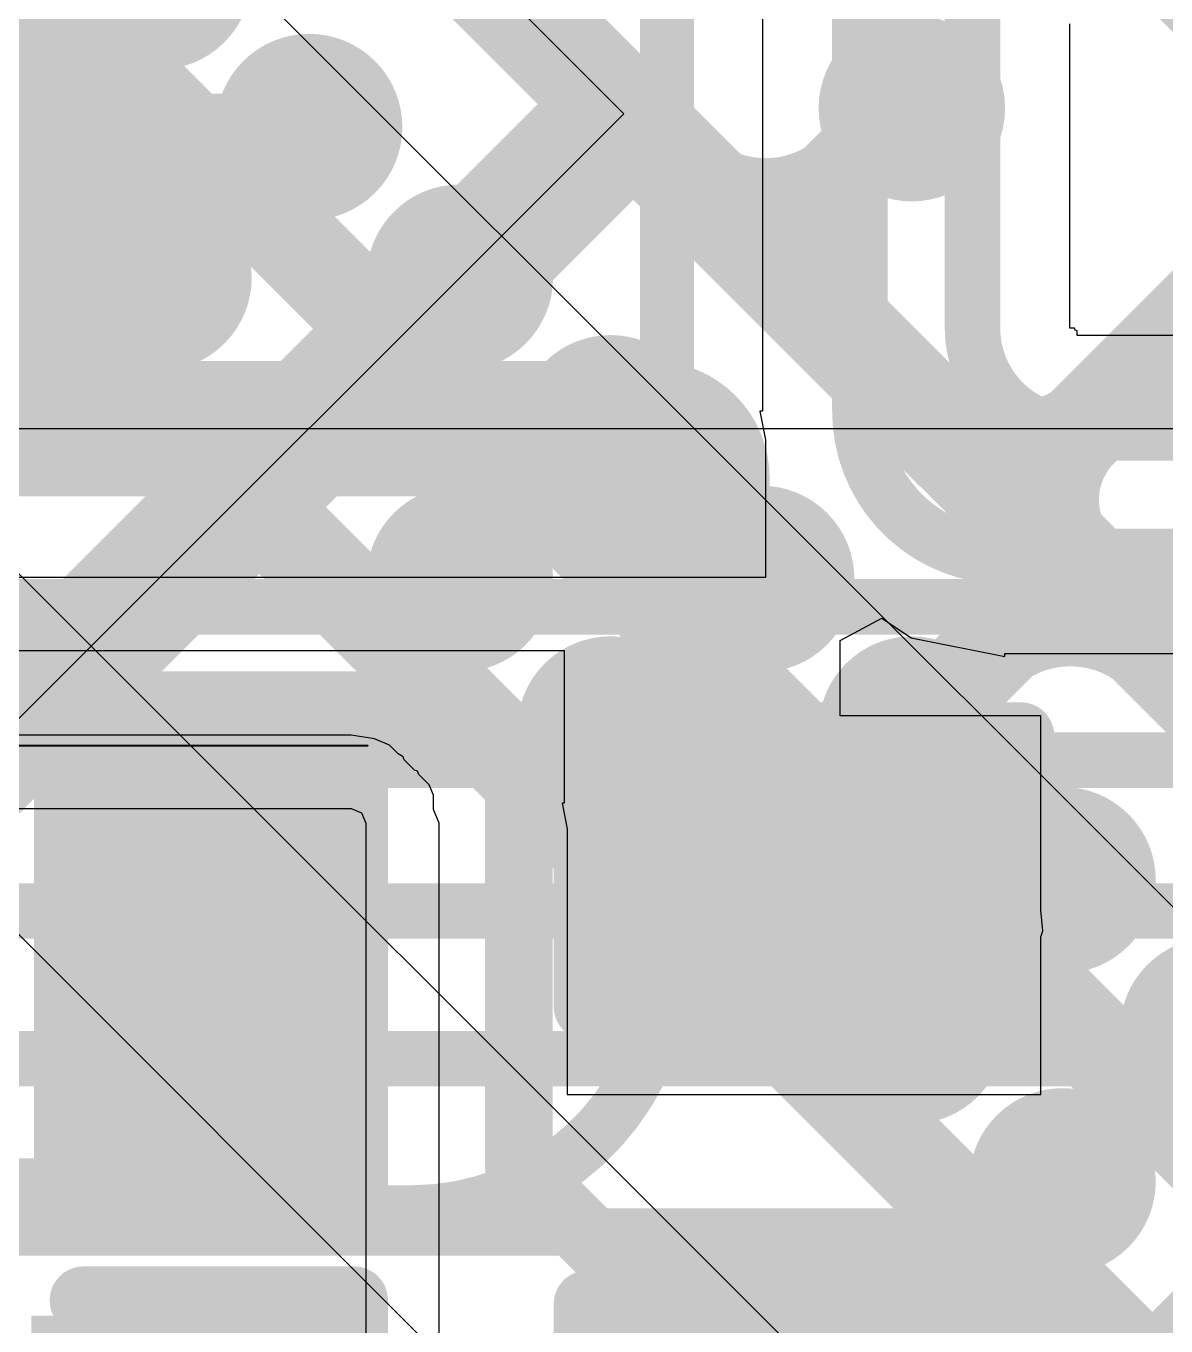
# Model space of a CAD drawing. Header units: inches. Extents: x -6 to 283, y -12 to 154.
# Drawn here: x 47.23 to 49.37, y 2.772 to 5.213 of the extents above; entities that cross this region are included whole.
import ezdxf

# ---------------------------------------------------------------- set-up
doc = ezdxf.new("R2010")
doc.units = ezdxf.units.IN
for name, color, linetype in [('Bottom Layer', 5, 'Continuous'), ('Bottom Overlay', 54, 'Continuous'), ('Bottom Paste', 16, 'Continuous'), ('Bottom Solder', 6, 'Continuous'), ('PWR-2', 130, 'Continuous'), ('Signal L1', 76, 'Continuous'), ('Signal L2', 6, 'Continuous'), ('Top Layer', 1, 'Continuous'), ('Top Paste', 8, 'Continuous'), ('Top Solder', 216, 'Continuous')]:
    doc.layers.add(name, color=color, linetype=linetype)

# ---------------------------------------------------------------- blocks, each defined once
blk = doc.blocks.new('R___0201_B_37')
at = {"layer": 'Bottom Layer'}
for points in [[(-0.40999791, 0.18499963), (-0.13999845, 0.18499963), (-0.13999845, -0.18499963), (-0.40999791, -0.18499963)], [(0.14000099, 0.18499963), (0.41000045, 0.18499963), (0.41000045, -0.18499963), (0.14000099, -0.18499963)]]:
    blk.add_hatch(color=5, dxfattribs=at).paths.add_polyline_path(points)
at = {"layer": 'Bottom Paste'}
for points in [[(-0.40999791, 0.18499963), (-0.13999845, 0.18499963), (-0.13999845, -0.18499963), (-0.40999791, -0.18499963)], [(0.14000099, 0.18499963), (0.41000045, 0.18499963), (0.41000045, -0.18499963), (0.14000099, -0.18499963)]]:
    blk.add_hatch(color=16, dxfattribs=at).paths.add_polyline_path(points)
at = {"layer": 'Bottom Solder'}
for points in [[(-0.46499907, 0.24000079), (-0.08499729, 0.24000079), (-0.08499729, -0.24000079), (-0.46499907, -0.24000079)], [(0.08499983, 0.24000079), (0.46500161, 0.24000079), (0.46500161, -0.24000079), (0.08499983, -0.24000079)]]:
    blk.add_hatch(color=6, dxfattribs=at).paths.add_polyline_path(points)
at = {"layer": 'Bottom Overlay'}
for points in [[(-0.4826, 0.254, 0.127, 0.127, 0), (-0.4826, -0.254, 0.127, 0.127, 0)], [(-0.4826, 0.254, 0.127, 0.127, 0), (0.4826, 0.254, 0.127, 0.127, 0)], [(0.4826, 0.254, 0.127, 0.127, 0), (0.4826, -0.254, 0.127, 0.127, 0)], [(-0.4826, -0.254, 0.127, 0.127, 0), (0.4826, -0.254, 0.127, 0.127, 0)]]:
    blk.add_lwpolyline(points, format="xyseb", dxfattribs=at)
for points in [[(-0.51435, 0.254, 0.0635, 0.0635, 1), (-0.4508499999999999, 0.254, 0.0635, 0.0635, 1)], [(-0.51435, 0.254, 0.0635, 0.0635, 1), (-0.4508499999999999, 0.254, 0.0635, 0.0635, 1)], [(0.4508499999999999, 0.254, 0.0635, 0.0635, 1), (0.51435, 0.254, 0.0635, 0.0635, 1)], [(0.4508499999999999, 0.254, 0.0635, 0.0635, 1), (0.51435, 0.254, 0.0635, 0.0635, 1)], [(-0.51435, -0.254, 0.0635, 0.0635, 1), (-0.4508499999999999, -0.254, 0.0635, 0.0635, 1)], [(-0.51435, -0.254, 0.0635, 0.0635, 1), (-0.4508499999999999, -0.254, 0.0635, 0.0635, 1)], [(0.4508499999999999, -0.254, 0.0635, 0.0635, 1), (0.51435, -0.254, 0.0635, 0.0635, 1)], [(0.4508499999999999, -0.254, 0.0635, 0.0635, 1), (0.51435, -0.254, 0.0635, 0.0635, 1)]]:
    blk.add_lwpolyline(points, format="xyseb", close=True, dxfattribs=at)
blk = doc.blocks.new('BGA_565_15_5_14_4__57')
at = {"layer": 'Top Layer'}
h = blk.add_hatch(color=1, dxfattribs=at)
edge = h.paths.add_edge_path()
edge.add_arc((7.00000124, 0), 0.12499848, 0, 360)
h = blk.add_hatch(color=1, dxfattribs=at)
edge = h.paths.add_edge_path()
edge.add_arc((7.400000439999999, 0), 0.12499848, 0, 360)
h = blk.add_hatch(color=1, dxfattribs=at)
edge = h.paths.add_edge_path()
edge.add_arc((7.00000124, -0.3999992), 0.12499848, 0, 360)
h = blk.add_hatch(color=1, dxfattribs=at)
edge = h.paths.add_edge_path()
edge.add_arc((7.400000439999999, -0.3999992), 0.12499848, 0, 360)
h = blk.add_hatch(color=1, dxfattribs=at)
edge = h.paths.add_edge_path()
edge.add_arc((7.00000124, -0.8000009399999999), 0.12499848, 0, 360)
h = blk.add_hatch(color=1, dxfattribs=at)
edge = h.paths.add_edge_path()
edge.add_arc((7.00000124, -1.20000014), 0.12499848, 0, 360)
h = blk.add_hatch(color=1, dxfattribs=at)
edge = h.paths.add_edge_path()
edge.add_arc((7.400000439999999, -1.20000014), 0.12499848, 0, 360)
h = blk.add_hatch(color=1, dxfattribs=at)
edge = h.paths.add_edge_path()
edge.add_arc((7.00000124, -1.59999934), 0.12499848, 0, 360)
h = blk.add_hatch(color=1, dxfattribs=at)
edge = h.paths.add_edge_path()
edge.add_arc((7.400000439999999, -1.5999968), 0.12499848, 0, 360)
h = blk.add_hatch(color=1, dxfattribs=at)
edge = h.paths.add_edge_path()
edge.add_arc((6.174999079999999, -1.62500056), 0.12499848, 0, 360)
h = blk.add_hatch(color=1, dxfattribs=at)
edge = h.paths.add_edge_path()
edge.add_arc((7.00000124, -2.00000108), 0.12499848, 0, 360)
h = blk.add_hatch(color=1, dxfattribs=at)
edge = h.paths.add_edge_path()
edge.add_arc((7.00000124, -2.40000028), 0.12499848, 0, 360)
h = blk.add_hatch(color=1, dxfattribs=at)
edge = h.paths.add_edge_path()
edge.add_arc((7.400000439999999, -2.39999774), 0.12499848, 0, 360)
h = blk.add_hatch(color=1, dxfattribs=at)
edge = h.paths.add_edge_path()
edge.add_arc((7.00000124, -2.79999948), 0.12499848, 0, 360)
at = {"layer": 'Top Paste'}
h = blk.add_hatch(color=8, dxfattribs=at)
edge = h.paths.add_edge_path()
edge.add_arc((7.00000124, 0), 0.12499848, 0, 360)
h = blk.add_hatch(color=8, dxfattribs=at)
edge = h.paths.add_edge_path()
edge.add_arc((7.400000439999999, 0), 0.12499848, 0, 360)
h = blk.add_hatch(color=8, dxfattribs=at)
edge = h.paths.add_edge_path()
edge.add_arc((7.00000124, -0.3999992), 0.12499848, 0, 360)
h = blk.add_hatch(color=8, dxfattribs=at)
edge = h.paths.add_edge_path()
edge.add_arc((7.400000439999999, -0.3999992), 0.12499848, 0, 360)
h = blk.add_hatch(color=8, dxfattribs=at)
edge = h.paths.add_edge_path()
edge.add_arc((7.00000124, -0.8000009399999999), 0.12499848, 0, 360)
h = blk.add_hatch(color=8, dxfattribs=at)
edge = h.paths.add_edge_path()
edge.add_arc((7.00000124, -1.20000014), 0.12499848, 0, 360)
h = blk.add_hatch(color=8, dxfattribs=at)
edge = h.paths.add_edge_path()
edge.add_arc((7.400000439999999, -1.20000014), 0.12499848, 0, 360)
h = blk.add_hatch(color=8, dxfattribs=at)
edge = h.paths.add_edge_path()
edge.add_arc((7.00000124, -1.59999934), 0.12499848, 0, 360)
h = blk.add_hatch(color=8, dxfattribs=at)
edge = h.paths.add_edge_path()
edge.add_arc((7.400000439999999, -1.5999968), 0.12499848, 0, 360)
h = blk.add_hatch(color=8, dxfattribs=at)
edge = h.paths.add_edge_path()
edge.add_arc((6.174999079999999, -1.62500056), 0.12499848, 0, 360)
h = blk.add_hatch(color=8, dxfattribs=at)
edge = h.paths.add_edge_path()
edge.add_arc((7.00000124, -2.00000108), 0.12499848, 0, 360)
h = blk.add_hatch(color=8, dxfattribs=at)
edge = h.paths.add_edge_path()
edge.add_arc((7.00000124, -2.40000028), 0.12499848, 0, 360)
h = blk.add_hatch(color=8, dxfattribs=at)
edge = h.paths.add_edge_path()
edge.add_arc((7.400000439999999, -2.39999774), 0.12499848, 0, 360)
h = blk.add_hatch(color=8, dxfattribs=at)
edge = h.paths.add_edge_path()
edge.add_arc((7.00000124, -2.79999948), 0.12499848, 0, 360)
at = {"layer": 'Top Solder'}
h = blk.add_hatch(color=216, dxfattribs=at)
edge = h.paths.add_edge_path()
edge.add_arc((7.00000124, 0), 0.17499838, 0, 360)
h = blk.add_hatch(color=216, dxfattribs=at)
edge = h.paths.add_edge_path()
edge.add_arc((7.400000439999999, 0), 0.17499838, 0, 360)
h = blk.add_hatch(color=216, dxfattribs=at)
edge = h.paths.add_edge_path()
edge.add_arc((7.00000124, -0.3999992), 0.17499838, 0, 360)
h = blk.add_hatch(color=216, dxfattribs=at)
edge = h.paths.add_edge_path()
edge.add_arc((7.400000439999999, -0.3999992), 0.17499838, 0, 360)
h = blk.add_hatch(color=216, dxfattribs=at)
edge = h.paths.add_edge_path()
edge.add_arc((7.00000124, -0.8000009399999999), 0.17499838, 0, 360)
h = blk.add_hatch(color=216, dxfattribs=at)
edge = h.paths.add_edge_path()
edge.add_arc((7.00000124, -1.20000014), 0.17499838, 0, 360)
h = blk.add_hatch(color=216, dxfattribs=at)
edge = h.paths.add_edge_path()
edge.add_arc((7.400000439999999, -1.20000014), 0.17499838, 0, 360)
h = blk.add_hatch(color=216, dxfattribs=at)
edge = h.paths.add_edge_path()
edge.add_arc((7.00000124, -1.59999934), 0.17499838, 0, 360)
h = blk.add_hatch(color=216, dxfattribs=at)
edge = h.paths.add_edge_path()
edge.add_arc((7.400000439999999, -1.5999968), 0.17499838, 0, 360)
h = blk.add_hatch(color=216, dxfattribs=at)
edge = h.paths.add_edge_path()
edge.add_arc((6.174999079999999, -1.62500056), 0.17499838, 0, 360)
h = blk.add_hatch(color=216, dxfattribs=at)
edge = h.paths.add_edge_path()
edge.add_arc((7.00000124, -2.00000108), 0.17499838, 0, 360)
h = blk.add_hatch(color=216, dxfattribs=at)
edge = h.paths.add_edge_path()
edge.add_arc((7.00000124, -2.40000028), 0.17499838, 0, 360)
h = blk.add_hatch(color=216, dxfattribs=at)
edge = h.paths.add_edge_path()
edge.add_arc((7.400000439999999, -2.39999774), 0.17499838, 0, 360)
h = blk.add_hatch(color=216, dxfattribs=at)
edge = h.paths.add_edge_path()
edge.add_arc((7.00000124, -2.79999948), 0.17499838, 0, 360)
blk = doc.blocks.new('R___0402_B_160')
at = {"layer": 'Bottom Layer'}
for points in [[(-0.2412999999999999, 0.3174999999999999), (-0.2413000000000001, -0.3175), (-0.6985, -0.3174999999999999), (-0.6985, 0.3175)], [(0.6985, 0.3174999999999999), (0.6985, -0.3175), (0.2412999999999999, -0.3174999999999999), (0.2413000000000001, 0.3175)]]:
    blk.add_hatch(color=5, dxfattribs=at).paths.add_polyline_path(points)
at = {"layer": 'Bottom Paste'}
for points in [[(-0.2412999999999999, 0.3174999999999999), (-0.2413000000000001, -0.3175), (-0.6985, -0.3174999999999999), (-0.6985, 0.3175)], [(0.6985, 0.3174999999999999), (0.6985, -0.3175), (0.2412999999999999, -0.3174999999999999), (0.2413000000000001, 0.3175)]]:
    blk.add_hatch(color=16, dxfattribs=at).paths.add_polyline_path(points)
at = {"layer": 'Bottom Solder'}
for points in [[(-0.1862988399999999, 0.3725011599999999), (-0.18629884, -0.3725011600000001), (-0.75350116, -0.3725011599999999), (-0.75350116, 0.3725011600000001)], [(0.75350116, 0.3725011599999999), (0.75350116, -0.3725011600000001), (0.1862988399999999, -0.3725011599999999), (0.18629884, 0.3725011600000001)]]:
    blk.add_hatch(color=6, dxfattribs=at).paths.add_polyline_path(points)
at = {"layer": 'Bottom Overlay'}
for points in [[(-0.7874, -0.4064, 0.127, 0.127, 0), (-0.7874, 0.4064, 0.127, 0.127, 0)], [(-0.7874, 0.4064, 0.127, 0.127, 0), (0.7874, 0.4064, 0.127, 0.127, 0)], [(0.7874, -0.4064, 0.127, 0.127, 0), (0.7874, 0.4064, 0.127, 0.127, 0)], [(-0.8128, 0.4318, 0.0032258, 0.0032258, 0), (0.8128, 0.4318, 0.0032258, 0.0032258, 0)], [(-0.7874, -0.4064, 0.127, 0.127, 0), (0.7874, -0.4064, 0.127, 0.127, 0)]]:
    blk.add_lwpolyline(points, format="xyseb", dxfattribs=at)
for points in [[(-0.8191499999999999, 0.4064, 0.0635, 0.0635, 1), (-0.7556499999999999, 0.4064, 0.0635, 0.0635, 1)], [(-0.8191499999999999, 0.4064, 0.0635, 0.0635, 1), (-0.7556499999999999, 0.4064, 0.0635, 0.0635, 1)], [(0.7556499999999999, 0.4064, 0.0635, 0.0635, 1), (0.8191499999999999, 0.4064, 0.0635, 0.0635, 1)], [(0.7556499999999999, 0.4064, 0.0635, 0.0635, 1), (0.8191499999999999, 0.4064, 0.0635, 0.0635, 1)], [(-0.81360518, 0.4318, 0.0016129, 0.0016129, 1), (-0.8119948199999999, 0.4318, 0.0016129, 0.0016129, 1)], [(0.8119948199999999, 0.4318, 0.0016129, 0.0016129, 1), (0.81360518, 0.4318, 0.0016129, 0.0016129, 1)], [(-0.8191499999999999, -0.4064, 0.0635, 0.0635, 1), (-0.7556499999999999, -0.4064, 0.0635, 0.0635, 1)], [(-0.8191499999999999, -0.4064, 0.0635, 0.0635, 1), (-0.7556499999999999, -0.4064, 0.0635, 0.0635, 1)], [(0.7556499999999999, -0.4064, 0.0635, 0.0635, 1), (0.8191499999999999, -0.4064, 0.0635, 0.0635, 1)], [(0.7556499999999999, -0.4064, 0.0635, 0.0635, 1), (0.8191499999999999, -0.4064, 0.0635, 0.0635, 1)]]:
    blk.add_lwpolyline(points, format="xyseb", close=True, dxfattribs=at)
blk = doc.blocks.new('C___0402_B_346')
at = {"layer": 'Bottom Layer'}
for points in [[(-0.2413, 0.3175), (-0.2412999999999999, -0.3175), (-0.6985, -0.3175), (-0.6985, 0.3175)], [(0.6985, 0.3175), (0.6985, -0.3175), (0.2413, -0.3175), (0.2412999999999999, 0.3175)]]:
    blk.add_hatch(color=5, dxfattribs=at).paths.add_polyline_path(points)
at = {"layer": 'Bottom Paste'}
for points in [[(-0.2413, 0.3175), (-0.2412999999999999, -0.3175), (-0.6985, -0.3175), (-0.6985, 0.3175)], [(0.6985, 0.3175), (0.6985, -0.3175), (0.2413, -0.3175), (0.2412999999999999, 0.3175)]]:
    blk.add_hatch(color=16, dxfattribs=at).paths.add_polyline_path(points)
at = {"layer": 'Bottom Solder'}
for points in [[(-0.18130012, 0.37749988), (-0.18130012, -0.37749988), (-0.7584998799999999, -0.37749988), (-0.7584998799999999, 0.37749988)], [(0.7584998799999999, 0.37749988), (0.7584998799999999, -0.37749988), (0.18130012, -0.37749988), (0.18130012, 0.37749988)]]:
    blk.add_hatch(color=6, dxfattribs=at).paths.add_polyline_path(points)
at = {"layer": 'Bottom Overlay'}
for points in [[(-0.7874, -0.4064, 0.127, 0.127, 0), (-0.7874, 0.4064, 0.127, 0.127, 0)], [(-0.2794, 0.4064, 0.127, 0.127, 0), (-0.7874, 0.4064, 0.127, 0.127, 0)], [(0.7874, 0.4064, 0.127, 0.127, 0), (0.2794, 0.4064, 0.127, 0.127, 0)], [(0.7874, -0.4064, 0.127, 0.127, 0), (0.7874, 0.4064, 0.127, 0.127, 0)], [(-0.2794, -0.4064, 0.127, 0.127, 0), (-0.7874, -0.4064, 0.127, 0.127, 0)], [(0.7874, -0.4064, 0.127, 0.127, 0), (0.2794, -0.4064, 0.127, 0.127, 0)]]:
    blk.add_lwpolyline(points, format="xyseb", dxfattribs=at)
for points in [[(-0.8191499999999999, 0.4064, 0.0635, 0.0635, 1), (-0.7556499999999999, 0.4064, 0.0635, 0.0635, 1)], [(-0.8191499999999999, 0.4064, 0.0635, 0.0635, 1), (-0.7556499999999999, 0.4064, 0.0635, 0.0635, 1)], [(-0.31115, 0.4064, 0.0635, 0.0635, 1), (-0.24765, 0.4064, 0.0635, 0.0635, 1)], [(0.24765, 0.4064, 0.0635, 0.0635, 1), (0.31115, 0.4064, 0.0635, 0.0635, 1)], [(0.7556499999999999, 0.4064, 0.0635, 0.0635, 1), (0.8191499999999999, 0.4064, 0.0635, 0.0635, 1)], [(0.7556499999999999, 0.4064, 0.0635, 0.0635, 1), (0.8191499999999999, 0.4064, 0.0635, 0.0635, 1)], [(-0.8191499999999999, -0.4064, 0.0635, 0.0635, 1), (-0.7556499999999999, -0.4064, 0.0635, 0.0635, 1)], [(-0.8191499999999999, -0.4064, 0.0635, 0.0635, 1), (-0.7556499999999999, -0.4064, 0.0635, 0.0635, 1)], [(-0.31115, -0.4064, 0.0635, 0.0635, 1), (-0.24765, -0.4064, 0.0635, 0.0635, 1)], [(0.24765, -0.4064, 0.0635, 0.0635, 1), (0.31115, -0.4064, 0.0635, 0.0635, 1)], [(0.7556499999999999, -0.4064, 0.0635, 0.0635, 1), (0.8191499999999999, -0.4064, 0.0635, 0.0635, 1)], [(0.7556499999999999, -0.4064, 0.0635, 0.0635, 1), (0.8191499999999999, -0.4064, 0.0635, 0.0635, 1)]]:
    blk.add_lwpolyline(points, format="xyseb", close=True, dxfattribs=at)
blk = doc.blocks.new('C___0402_B_364')
at = {"layer": 'Bottom Layer'}
for points in [[(-0.2413, 0.3175), (-0.2412999999999999, -0.3175), (-0.6985, -0.3175), (-0.6985, 0.3175)], [(0.6985, 0.3175), (0.6985, -0.3175), (0.2413, -0.3175), (0.2412999999999999, 0.3175)]]:
    blk.add_hatch(color=5, dxfattribs=at).paths.add_polyline_path(points)
at = {"layer": 'Bottom Paste'}
for points in [[(-0.2413, 0.3175), (-0.2412999999999999, -0.3175), (-0.6985, -0.3175), (-0.6985, 0.3175)], [(0.6985, 0.3175), (0.6985, -0.3175), (0.2413, -0.3175), (0.2412999999999999, 0.3175)]]:
    blk.add_hatch(color=16, dxfattribs=at).paths.add_polyline_path(points)
at = {"layer": 'Bottom Solder'}
for points in [[(-0.18130012, 0.37749988), (-0.18130012, -0.37749988), (-0.7584998799999999, -0.37749988), (-0.7584998799999999, 0.37749988)], [(0.7584998799999999, 0.37749988), (0.7584998799999999, -0.37749988), (0.18130012, -0.37749988), (0.18130012, 0.37749988)]]:
    blk.add_hatch(color=6, dxfattribs=at).paths.add_polyline_path(points)
at = {"layer": 'Bottom Overlay'}
for points in [[(-0.7874, 0.4064, 0.127, 0.127, 0), (-0.27940254, 0.40640254, 0.127, 0.127, 0)], [(-0.7874, -0.4064, 0.127, 0.127, 0), (-0.7874, 0.4064, 0.127, 0.127, 0)], [(0.7874, 0.4064, 0.127, 0.127, 0), (0.2794, 0.4064, 0.127, 0.127, 0)], [(0.7874, -0.4064, 0.127, 0.127, 0), (0.7874, 0.4064, 0.127, 0.127, 0)], [(-0.27940254, -0.40640254, 0.127, 0.127, 0), (-0.7874, -0.4064, 0.127, 0.127, 0)], [(0.7874, -0.4064, 0.127, 0.127, 0), (0.2794, -0.4064, 0.127, 0.127, 0)]]:
    blk.add_lwpolyline(points, format="xyseb", dxfattribs=at)
for points in [[(-0.8191499999999999, 0.4064, 0.0635, 0.0635, 1), (-0.7556499999999999, 0.4064, 0.0635, 0.0635, 1)], [(-0.8191499999999999, 0.4064, 0.0635, 0.0635, 1), (-0.7556499999999999, 0.4064, 0.0635, 0.0635, 1)], [(-0.31115254, 0.40640254, 0.0635, 0.0635, 1), (-0.24765254, 0.40640254, 0.0635, 0.0635, 1)], [(0.24765, 0.4064, 0.0635, 0.0635, 1), (0.31115, 0.4064, 0.0635, 0.0635, 1)], [(0.7556499999999999, 0.4064, 0.0635, 0.0635, 1), (0.8191499999999999, 0.4064, 0.0635, 0.0635, 1)], [(0.7556499999999999, 0.4064, 0.0635, 0.0635, 1), (0.8191499999999999, 0.4064, 0.0635, 0.0635, 1)], [(-0.8191499999999999, -0.4064, 0.0635, 0.0635, 1), (-0.7556499999999999, -0.4064, 0.0635, 0.0635, 1)], [(-0.8191499999999999, -0.4064, 0.0635, 0.0635, 1), (-0.7556499999999999, -0.4064, 0.0635, 0.0635, 1)], [(-0.31115254, -0.40640254, 0.0635, 0.0635, 1), (-0.24765254, -0.40640254, 0.0635, 0.0635, 1)], [(0.24765, -0.4064, 0.0635, 0.0635, 1), (0.31115, -0.4064, 0.0635, 0.0635, 1)], [(0.7556499999999999, -0.4064, 0.0635, 0.0635, 1), (0.8191499999999999, -0.4064, 0.0635, 0.0635, 1)], [(0.7556499999999999, -0.4064, 0.0635, 0.0635, 1), (0.8191499999999999, -0.4064, 0.0635, 0.0635, 1)]]:
    blk.add_lwpolyline(points, format="xyseb", close=True, dxfattribs=at)
blk = doc.blocks.new('C___0402_B_421')
at = {"layer": 'Bottom Layer'}
for points in [[(-0.24130254, 0.3175), (-0.24130254, -0.3175), (-0.6985025399999999, -0.3175), (-0.6985025399999999, 0.3175)], [(0.6985, 0.3175), (0.6985, -0.3175), (0.2413, -0.3175), (0.2412999999999999, 0.3175)]]:
    blk.add_hatch(color=5, dxfattribs=at).paths.add_polyline_path(points)
at = {"layer": 'Bottom Paste'}
for points in [[(-0.24130254, 0.3175), (-0.24130254, -0.3175), (-0.6985025399999999, -0.3175), (-0.6985025399999999, 0.3175)], [(0.6985, 0.3175), (0.6985, -0.3175), (0.2413, -0.3175), (0.2412999999999999, 0.3175)]]:
    blk.add_hatch(color=16, dxfattribs=at).paths.add_polyline_path(points)
at = {"layer": 'Bottom Solder'}
for points in [[(-0.18130266, 0.37749988), (-0.1813026599999999, -0.37749988), (-0.75850242, -0.37749988), (-0.75850242, 0.37749988)], [(0.7584998799999999, 0.37749988), (0.7584998799999999, -0.37749988), (0.18130012, -0.37749988), (0.18130012, 0.37749988)]]:
    blk.add_hatch(color=6, dxfattribs=at).paths.add_polyline_path(points)
at = {"layer": 'Bottom Overlay'}
for points in [[(-0.27940254, 0.40640254, 0.127, 0.127, 0), (-0.7874, 0.4064, 0.127, 0.127, 0)], [(-0.7874, 0.4064, 0.127, 0.127, 0), (-0.7874, -0.4064, 0.127, 0.127, 0)], [(0.7874, 0.4064, 0.127, 0.127, 0), (0.2794, 0.4064, 0.127, 0.127, 0)], [(0.7874, 0.4064, 0.127, 0.127, 0), (0.7874, -0.4064, 0.127, 0.127, 0)], [(-0.27940254, -0.40640254, 0.127, 0.127, 0), (-0.7874, -0.4064, 0.127, 0.127, 0)], [(0.7874, -0.4064, 0.127, 0.127, 0), (0.2794, -0.4064, 0.127, 0.127, 0)]]:
    blk.add_lwpolyline(points, format="xyseb", dxfattribs=at)
for points in [[(-0.8191499999999999, 0.4064, 0.0635, 0.0635, 1), (-0.7556499999999999, 0.4064, 0.0635, 0.0635, 1)], [(-0.8191499999999999, 0.4064, 0.0635, 0.0635, 1), (-0.7556499999999999, 0.4064, 0.0635, 0.0635, 1)], [(-0.31115254, 0.40640254, 0.0635, 0.0635, 1), (-0.24765254, 0.40640254, 0.0635, 0.0635, 1)], [(0.24765, 0.4064, 0.0635, 0.0635, 1), (0.31115, 0.4064, 0.0635, 0.0635, 1)], [(0.7556499999999999, 0.4064, 0.0635, 0.0635, 1), (0.8191499999999999, 0.4064, 0.0635, 0.0635, 1)], [(0.7556499999999999, 0.4064, 0.0635, 0.0635, 1), (0.8191499999999999, 0.4064, 0.0635, 0.0635, 1)], [(-0.8191499999999999, -0.4064, 0.0635, 0.0635, 1), (-0.7556499999999999, -0.4064, 0.0635, 0.0635, 1)], [(-0.8191499999999999, -0.4064, 0.0635, 0.0635, 1), (-0.7556499999999999, -0.4064, 0.0635, 0.0635, 1)], [(-0.31115254, -0.40640254, 0.0635, 0.0635, 1), (-0.24765254, -0.40640254, 0.0635, 0.0635, 1)], [(0.24765, -0.4064, 0.0635, 0.0635, 1), (0.31115, -0.4064, 0.0635, 0.0635, 1)], [(0.7556499999999999, -0.4064, 0.0635, 0.0635, 1), (0.8191499999999999, -0.4064, 0.0635, 0.0635, 1)], [(0.7556499999999999, -0.4064, 0.0635, 0.0635, 1), (0.8191499999999999, -0.4064, 0.0635, 0.0635, 1)]]:
    blk.add_lwpolyline(points, format="xyseb", close=True, dxfattribs=at)

msp = doc.modelspace()

# ---------------------------------------------------------------- linework, layer by layer
at = {"layer": 'Bottom Layer'}
for p, q in [((48.61231832, 5.34444448), (48.61231832, 4.48938904)), ((49.18882465999999, 4.64554316), (49.18882465999999, 5.21728446)), ((49.19762067999999, 4.64554316), (49.18882465999999, 4.64554316)), ((49.19914468, 4.64186524), (49.19762067999999, 4.64554316)), ((49.2028226, 4.64034124), (49.19914468, 4.64186524)), ((49.2028226, 4.63154522), (49.2028226, 4.64034124)), ((50.48586296, 4.63154522), (49.2028226, 4.63154522)), ((48.61231832, 4.48938904), (48.60698178, 4.48938904)), ((48.60698178, 4.48938904), (48.61766502, 4.435683279999999)), ((48.61766502, 4.435683279999999), (48.61766502, 4.17746942)), ((48.61766502, 4.17746942), (45.91515835999999, 4.17746942)), ((48.75764696, 4.059008899999999), (48.83605168, 4.100916359999999)), ((48.83605168, 4.100916359999999), (48.8911519, 4.06409906)), ((48.75764696, 3.91767822), (48.75764696, 4.059008899999999)), ((48.8911519, 4.06409906), (49.0673136, 4.029057219999999)), ((45.91515835999999, 4.04000462), (48.23969524, 4.04000462)), ((48.23969524, 4.04000462), (48.23969524, 3.75349262)), ((49.0673136, 4.029057219999999), (49.0673136, 4.034393759999999)), ((49.0673136, 4.034393759999999), (50.41182449999999, 4.034393759999999)), ((49.1345855, 3.91767822), (48.75764696, 3.91767822)), ((49.1345855, 3.5527742), (49.1345855, 3.91767822)), ((47.84008719999999, 3.88092696), (47.12650468, 3.88092696)), ((47.88365836, 3.8741985), (47.84008719999999, 3.88092696)), ((47.8926906, 3.87046724), (47.88365836, 3.8741985)), ((47.90348305999999, 3.86599684), (47.8926906, 3.87046724)), ((47.91204032, 3.86245608), (47.90348305999999, 3.86599684)), ((47.9280347, 3.84645662), (47.91204032, 3.86245608)), ((47.93729554, 3.84066796), (47.9280347, 3.84645662)), ((47.93974664, 3.83474468), (47.93729554, 3.84066796)), ((47.95871282, 3.81577342), (47.93974664, 3.83474468)), ((47.96463864, 3.81331978), (47.95871282, 3.81577342)), ((47.96709228, 3.807396499999999), (47.96463864, 3.81331978)), ((47.98642676, 3.78806456), (47.96709228, 3.807396499999999)), ((47.98642676, 3.78805694), (47.98642676, 3.78806456)), ((47.9864293, 3.7880544), (47.98642676, 3.78805694)), ((47.99443792, 3.76871738), (47.9864293, 3.7880544)), ((47.99443792, 3.74137682), (47.99443792, 3.76871738)), ((47.12650468, 3.74346216), (47.84008974, 3.74346216)), ((47.84008974, 3.74346216), (47.85942676, 3.73545354)), ((47.85942676, 3.73545354), (47.86743538, 3.71611652)), ((48.00490017999999, 3.71611652), (47.99443792, 3.74137682)), ((48.23969524, 3.75349262), (48.23594366, 3.75349262)), ((48.23594366, 3.75349262), (48.2455855, 3.70501926)), ((47.86743538, 3.71611652), (47.86743538, 1.8166334)), ((48.00490017999999, 1.87357004), (48.00490017999999, 3.71611652)), ((48.2455855, 3.70501926), (48.2455855, 3.20647822)), ((49.13806276, 3.51367344), (49.1345855, 3.5527742)), ((49.1345855, 3.50258888), (49.13806276, 3.51367344)), ((49.1345855, 3.20647822), (49.1345855, 3.50258888)), ((48.2455855, 3.20647822), (49.1345855, 3.20647822))]:
    msp.add_line(p, q, dxfattribs=at)
for points in [[(49.00624692, 4.64554316, 0.10414, 0.10414, 0), (49.00624692, 5.45171884, 0.10414, 0.10414, 0)], [(48.79489606, 4.48938904, 0.10414, 0.10414, 0), (48.79489606, 5.438584499999999, 0.10414, 0.10414, 0)], [(49.2028226, 4.44896748, 0.10414, 0.10414, -0.4142135623730951), (49.00624692, 4.64554316, 0.10414, 0.10414, 0)], [(46.99934466, 4.4566205, 0.254, 0.254, 0), (48.40581378, 4.4566205, 0.254, 0.254, 0)], [(48.40581378, 4.4566205, 0.254, 0.254, -0.4142135623730951), (48.4986711, 4.363763179999999, 0.254, 0.254, 0)], [(49.0673136, 4.2169715, 0.10414, 0.10414, -0.4142135623730951), (48.79489606, 4.48938904, 0.10414, 0.10414, 0)], [(49.2028226, 4.44896748, 0.10414, 0.10414, 0), (50.48586296, 4.44896748, 0.10414, 0.10414, 0)], [(48.4986711, 3.75349262, 0.254, 0.254, 0), (48.4986711, 4.363763179999999, 0.254, 0.254, 0)], [(49.0673136, 4.2169715, 0.10414, 0.10414, 0), (50.41182449999999, 4.2169715, 0.10414, 0.10414, 0)], [(45.68655836, 3.93769342, 0.127, 0.127, 0), (48.01688643999999, 3.93769342, 0.127, 0.127, 0)], [(48.01688643999999, 3.93769342, 0.127, 0.127, 0), (48.15487448, 3.79970538, 0.127, 0.127, 0)], [(48.15487448, 3.06858924, 0.127, 0.127, 0), (48.15487448, 3.79970538, 0.127, 0.127, 0)], [(48.6900855, 3.56207822, 0.254, 0.254, -0.4142135623730951), (48.4986711, 3.75349262, 0.254, 0.254, 0)], [(48.6900855, 3.56207822, 0.254, 0.254, 0), (48.8805855, 3.54149406, 0.254, 0.254, 0)], [(48.15487448, 3.06858924, 0.127, 0.127, 0), (48.6011855, 2.62227822, 0.127, 0.127, 0)], [(48.6900855, 2.62227822, 0.3809999999999999, 0.3809999999999999, 0), (48.7122978, 2.60006592, 0.3809999999999999, 0.3809999999999999, 0)], [(48.7122978, 2.0418806, 0.3809999999999999, 0.3809999999999999, 0), (48.7122978, 2.60006592, 0.3809999999999999, 0.3809999999999999, 0)]]:
    msp.add_lwpolyline(points, format="xyseb", dxfattribs=at)
for points in [[(48.98021192, 4.64554316, 0.05207, 0.05207, 1), (49.03228192, 4.64554316, 0.05207, 0.05207, 1)], [(48.98021192, 4.64554316, 0.05207, 0.05207, 1), (49.03228192, 4.64554316, 0.05207, 0.05207, 1)], [(48.34231378, 4.4566205, 0.127, 0.127, 1), (48.46931377999999, 4.4566205, 0.127, 0.127, 1)], [(48.34231378, 4.4566205, 0.127, 0.127, 1), (48.46931377999999, 4.4566205, 0.127, 0.127, 1)], [(48.76886106, 4.48938904, 0.05207, 0.05207, 1), (48.82093106, 4.48938904, 0.05207, 0.05207, 1)], [(48.76886106, 4.48938904, 0.05207, 0.05207, 1), (48.82093106, 4.48938904, 0.05207, 0.05207, 1)], [(49.1767876, 4.44896748, 0.05207, 0.05207, 1), (49.2288576, 4.44896748, 0.05207, 0.05207, 1)], [(49.1767876, 4.44896748, 0.05207, 0.05207, 1), (49.2288576, 4.44896748, 0.05207, 0.05207, 1)], [(48.4351711, 4.363763179999999, 0.127, 0.127, 1), (48.5621711, 4.363763179999999, 0.127, 0.127, 1)], [(48.4351711, 4.363763179999999, 0.127, 0.127, 1), (48.5621711, 4.363763179999999, 0.127, 0.127, 1)], [(49.04127859999999, 4.2169715, 0.05207, 0.05207, 1), (49.0933486, 4.2169715, 0.05207, 0.05207, 1)], [(49.04127859999999, 4.2169715, 0.05207, 0.05207, 1), (49.0933486, 4.2169715, 0.05207, 0.05207, 1)], [(47.98513644, 3.93769342, 0.0635, 0.0635, 1), (48.04863644, 3.93769342, 0.0635, 0.0635, 1)], [(47.98513644, 3.93769342, 0.0635, 0.0635, 1), (48.04863644, 3.93769342, 0.0635, 0.0635, 1)], [(48.12312447999999, 3.79970538, 0.0635, 0.0635, 1), (48.18662448, 3.79970538, 0.0635, 0.0635, 1)], [(48.12312447999999, 3.79970538, 0.0635, 0.0635, 1), (48.18662448, 3.79970538, 0.0635, 0.0635, 1)], [(48.4351711, 3.75349262, 0.127, 0.127, 1), (48.5621711, 3.75349262, 0.127, 0.127, 1)], [(48.4351711, 3.75349262, 0.127, 0.127, 1), (48.5621711, 3.75349262, 0.127, 0.127, 1)], [(48.6265855, 3.56207822, 0.127, 0.127, 1), (48.7535855, 3.56207822, 0.127, 0.127, 1)], [(48.6265855, 3.56207822, 0.127, 0.127, 1), (48.7535855, 3.56207822, 0.127, 0.127, 1)], [(48.8170855, 3.54149406, 0.127, 0.127, 1), (48.94408549999999, 3.54149406, 0.127, 0.127, 1)], [(48.12312447999999, 3.06858924, 0.0635, 0.0635, 1), (48.18662448, 3.06858924, 0.0635, 0.0635, 1)], [(48.12312447999999, 3.06858924, 0.0635, 0.0635, 1), (48.18662448, 3.06858924, 0.0635, 0.0635, 1)], [(48.59483549999999, 2.62227822, 0.1905, 0.1905, 1), (48.7853355, 2.62227822, 0.1905, 0.1905, 1)], [(48.61704779999999, 2.60006592, 0.1905, 0.1905, 1), (48.80754779999999, 2.60006592, 0.1905, 0.1905, 1)], [(48.61704779999999, 2.60006592, 0.1905, 0.1905, 1), (48.80754779999999, 2.60006592, 0.1905, 0.1905, 1)]]:
    msp.add_lwpolyline(points, format="xyseb", close=True, dxfattribs=at)
at = {"layer": 'PWR-2'}
for p, q in [((51.35599584, 1.58476696), (46.59205565999999, 6.348719839999999)), ((46.59961723999999, 4.8005619), (50.59211878, 0.80812386))]:
    msp.add_line(p, q, dxfattribs=at)
for points in [[(42.26224212, 10.27606276, 0.1778, 0.1778, 0), (50.73239281999999, 1.80591206, 0.1778, 0.1778, 0)], [(42.00645142, 9.97019342, 0.1778, 0.1778, 0), (50.79812293999999, 1.1785219, 0.1778, 0.1778, 0)]]:
    msp.add_lwpolyline(points, format="xyseb", dxfattribs=at)
at = {"layer": 'Signal L1'}
for points in [[(48.43274794, 3.46355416, 0.1016, 0.1016, 0), (48.43274794, 6.43749792, 0.1016, 0.1016, 0)], [(48.43274794, 3.46355416, 0.1016, 0.1016, -0.4142135623730951), (47.9544888, 2.98529502, 0.1016, 0.1016, 0)], [(35.78176486, 2.98529502, 0.1016, 0.1016, 0), (47.9544888, 2.98529502, 0.1016, 0.1016, 0)]]:
    msp.add_lwpolyline(points, format="xyseb", dxfattribs=at)
for points in [[(48.40734793999999, 3.46355416, 0.0508, 0.0508, 1), (48.45814794, 3.46355416, 0.0508, 0.0508, 1)], [(48.40734793999999, 3.46355416, 0.0508, 0.0508, 1), (48.45814794, 3.46355416, 0.0508, 0.0508, 1)], [(47.9290888, 2.98529502, 0.0508, 0.0508, 1), (47.9798888, 2.98529502, 0.0508, 0.0508, 1)], [(47.9290888, 2.98529502, 0.0508, 0.0508, 1), (47.9798888, 2.98529502, 0.0508, 0.0508, 1)]]:
    msp.add_lwpolyline(points, format="xyseb", close=True, dxfattribs=at)
at = {"layer": 'Signal L2'}
msp.add_line((49.77058372, 4.456623039999999), (45.89604486, 4.456623039999999), dxfattribs=at)
for points in [[(42.56819781999999, 4.1222803, 0.10414, 0.10414, 0), (49.67776196, 4.1222803, 0.10414, 0.10414, 0)], [(42.48872883999999, 3.83416302, 0.10414, 0.10414, 0), (49.55743962, 3.83416302, 0.10414, 0.10414, 0)], [(42.38568358, 3.55120702, 0.10414, 0.10414, 0), (49.45421656, 3.55120702, 0.10414, 0.10414, 0)], [(42.27112196, 3.27359518, 0.10414, 0.10414, 0), (49.31285286, 3.27359518, 0.10414, 0.10414, 0)], [(49.31285286, 3.27359518, 0.10414, 0.10414, 0), (50.26869042, 2.31775762, 0.10414, 0.10414, 0)], [(42.05053058, 2.94821102, 0.08889999999999999, 0.08889999999999999, 0), (49.13125302, 2.94821102, 0.08889999999999999, 0.08889999999999999, 0)], [(49.13125302, 2.94821102, 0.08889999999999999, 0.08889999999999999, 0), (49.68428213999999, 2.3951819, 0.08889999999999999, 0.08889999999999999, 0)]]:
    msp.add_lwpolyline(points, format="xyseb", dxfattribs=at)
for points in [[(49.28681785999999, 3.27359518, 0.05207, 0.05207, 1), (49.33888786, 3.27359518, 0.05207, 0.05207, 1)], [(49.28681785999999, 3.27359518, 0.05207, 0.05207, 1), (49.33888786, 3.27359518, 0.05207, 0.05207, 1)], [(49.10902802, 2.94821102, 0.04445, 0.04445, 1), (49.15347801999999, 2.94821102, 0.04445, 0.04445, 1)], [(49.10902802, 2.94821102, 0.04445, 0.04445, 1), (49.15347801999999, 2.94821102, 0.04445, 0.04445, 1)]]:
    msp.add_lwpolyline(points, format="xyseb", close=True, dxfattribs=at)
at = {"layer": 'Top Layer'}
for p, q in [((54.18816949999999, -3.46547186), (42.64072752, 8.08197012)), ((47.70600568, 5.69393832), (48.35175242, 5.04819158)), ((48.35175242, 5.04819158), (45.82738866, 2.52382782)), ((47.01312924, 3.7095684), (49.17482164, 1.547876))]:
    msp.add_line(p, q, dxfattribs=at)
for points in [[(46.20650652, 7.19344002, 0.2032, 0.2032, 0), (48.47841968, 4.92152686, 0.2032, 0.2032, 0)], [(46.08522914, 4.07316178, 0.10414, 0.10414, 0), (47.2902407, 5.278173339999999, 0.10414, 0.10414, 0)], [(48.04395776, 4.74039438, 0.254, 0.254, 0), (48.3284022, 5.02483882, 0.254, 0.254, 0)], [(48.891571, 5.059512359999999, 0.1778, 0.1778, 0), (48.91543429999999, 5.08337566, 0.1778, 0.1778, 0)], [(48.71952917999999, 4.88747816, 0.1778, 0.1778, 0), (48.891571, 5.059512359999999, 0.1778, 0.1778, 0)], [(49.20711266, 4.45325754, 0.1778, 0.1778, 0), (49.8116098, 5.05775468, 0.1778, 0.1778, 0)], [(45.73574038, 3.39159342, 0.11938, 0.11938, 0), (47.3705047, 5.02635774, 0.11938, 0.11938, 0)], [(47.3705047, 5.02635774, 0.11938, 0.11938, 0), (47.75799694, 5.02635774, 0.11938, 0.11938, 0)], [(47.74297284, 5.0050954, 0.1016, 0.1016, 0), (47.76111606, 5.02323862, 0.1016, 0.1016, 0)], [(48.47841968, 4.92152686, 0.1778, 0.1778, -0.03786389540609583), (48.45134328, 4.94474754, 0.1778, 0.1778, 0)], [(48.47841968, 4.92152686, 0.2032, 0.2032, 0), (48.7231944, 4.676752140000001, 0.2032, 0.2032, 0)], [(48.74451261999999, 4.91261146, 0.1778, 0.1778, -0.3091796269729098), (48.47841968, 4.92152686, 0.1778, 0.1778, 0)], [(48.7231944, 4.676752140000001, 0.1778, 0.1778, -0.3606307353439552), (48.74457358, 4.91252002, 0.1778, 0.1778, 0)], [(48.03031288, 4.73271342, 0.2032, 0.2032, 0), (48.14735354, 4.849754079999999, 0.2032, 0.2032, 0)], [(45.82739119999999, 2.52382782, 0.254, 0.254, 0), (48.04395776, 4.74039438, 0.254, 0.254, 0)], [(45.58615469999999, 2.86727646, 0.11938, 0.11938, 0), (47.49002694, 4.771148699999999, 0.11938, 0.11938, 0)], [(48.7231944, 4.676752140000001, 0.2032, 0.2032, 0), (50.7877064, 2.612240139999999, 0.2032, 0.2032, 0)], [(48.73667417999999, 4.65941918, 0.1778, 0.1778, -0.02962327773772144), (48.7231944, 4.676752140000001, 0.1778, 0.1778, 0)], [(49.18367862, 4.4290996, 0.1778, 0.1778, 0), (49.37958374, 4.6249971, 0.1778, 0.1778, 0)], [(49.20711266, 4.45325754, 0.1778, 0.1778, -0.3489748335199386), (48.91549272, 4.48636898, 0.1778, 0.1778, 0)], [(49.20082362, 4.20104062, 0.1778, 0.1778, -0.3944681416560908), (49.20872302, 4.45414146, 0.1778, 0.1778, 0)], [(49.19853254, 4.44467742, 0.1778, 0.1778, 0), (49.20711266, 4.45325754, 0.1778, 0.1778, 0)], [(49.20866205999999, 4.4542329, 0.1778, 0.1778, -0.001941628811937609), (49.20711266, 4.45325754, 0.1778, 0.1778, 0)], [(49.07124552, 4.31582322, 0.1778, 0.1778, -0.3944681416560908), (49.06334612, 4.062722379999999, 0.1778, 0.1778, 0)], [(48.8924854, 3.89186674, 0.1778, 0.1778, 0), (49.08839052, 4.08776424, 0.1778, 0.1778, 0)], [(49.06340708, 4.06263094, 0.1778, 0.1778, -0.3511543973849758), (49.35657642, 4.03049486, 0.1778, 0.1778, 0)], [(48.72185836, 2.03232004, 0.2032, 0.2032, 0), (49.93986456, 3.25032624, 0.2032, 0.2032, 0)]]:
    msp.add_lwpolyline(points, format="xyseb", dxfattribs=at)
for points in [[(48.26490219999999, 5.02483882, 0.127, 0.127, 1), (48.3919022, 5.02483882, 0.127, 0.127, 1)], [(48.8709843, 5.08337566, 0.08889999999999999, 0.08889999999999999, 1), (48.9598843, 5.08337566, 0.08889999999999999, 0.08889999999999999, 1)], [(48.84712099999999, 5.059512359999999, 0.08889999999999999, 0.08889999999999999, 1), (48.936021, 5.059512359999999, 0.08889999999999999, 0.08889999999999999, 1)], [(48.84712099999999, 5.059512359999999, 0.08889999999999999, 0.08889999999999999, 1), (48.936021, 5.059512359999999, 0.08889999999999999, 0.08889999999999999, 1)], [(47.3406597, 5.02635774, 0.05969, 0.05969, 1), (47.4003497, 5.02635774, 0.05969, 0.05969, 1)], [(47.3406597, 5.02635774, 0.05969, 0.05969, 1), (47.4003497, 5.02635774, 0.05969, 0.05969, 1)], [(47.72815194, 5.02635774, 0.05969, 0.05969, 1), (47.78784194, 5.02635774, 0.05969, 0.05969, 1)], [(47.71757284, 5.0050954, 0.0508, 0.0508, 1), (47.76837284, 5.0050954, 0.0508, 0.0508, 1)], [(47.73571605999999, 5.02323862, 0.0508, 0.0508, 1), (47.78651606, 5.02323862, 0.0508, 0.0508, 1)], [(48.40689327999999, 4.94474754, 0.08889999999999999, 0.08889999999999999, 1), (48.49579327999999, 4.94474754, 0.08889999999999999, 0.08889999999999999, 1)], [(48.42761968, 4.92152686, 0.1016, 0.1016, 1), (48.52921968, 4.92152686, 0.1016, 0.1016, 1)], [(48.42761968, 4.92152686, 0.1016, 0.1016, 1), (48.52921968, 4.92152686, 0.1016, 0.1016, 1)], [(48.43396968, 4.92152686, 0.08889999999999999, 0.08889999999999999, 1), (48.52286968, 4.92152686, 0.08889999999999999, 0.08889999999999999, 1)], [(48.43396968, 4.92152686, 0.08889999999999999, 0.08889999999999999, 1), (48.52286968, 4.92152686, 0.08889999999999999, 0.08889999999999999, 1)], [(48.70006262, 4.91261146, 0.08889999999999999, 0.08889999999999999, 1), (48.78896262, 4.91261146, 0.08889999999999999, 0.08889999999999999, 1)], [(48.70012358, 4.91252002, 0.08889999999999999, 0.08889999999999999, 1), (48.78902358, 4.91252002, 0.08889999999999999, 0.08889999999999999, 1)], [(48.67507918, 4.88747816, 0.08889999999999999, 0.08889999999999999, 1), (48.76397918, 4.88747816, 0.08889999999999999, 0.08889999999999999, 1)], [(48.09655354, 4.849754079999999, 0.1016, 0.1016, 1), (48.19815354, 4.849754079999999, 0.1016, 0.1016, 1)], [(47.98045776, 4.74039438, 0.127, 0.127, 1), (48.10745776, 4.74039438, 0.127, 0.127, 1)], [(47.98045776, 4.74039438, 0.127, 0.127, 1), (48.10745776, 4.74039438, 0.127, 0.127, 1)], [(47.97951287999999, 4.73271342, 0.1016, 0.1016, 1), (48.08111287999999, 4.73271342, 0.1016, 0.1016, 1)], [(47.46018194, 4.771148699999999, 0.05969, 0.05969, 1), (47.51987193999999, 4.771148699999999, 0.05969, 0.05969, 1)], [(48.6723944, 4.676752140000001, 0.1016, 0.1016, 1), (48.7739944, 4.676752140000001, 0.1016, 0.1016, 1)], [(48.6723944, 4.676752140000001, 0.1016, 0.1016, 1), (48.7739944, 4.676752140000001, 0.1016, 0.1016, 1)], [(48.67874439999999, 4.676752140000001, 0.08889999999999999, 0.08889999999999999, 1), (48.76764439999999, 4.676752140000001, 0.08889999999999999, 0.08889999999999999, 1)], [(48.67874439999999, 4.676752140000001, 0.08889999999999999, 0.08889999999999999, 1), (48.76764439999999, 4.676752140000001, 0.08889999999999999, 0.08889999999999999, 1)], [(48.69222418, 4.65941918, 0.08889999999999999, 0.08889999999999999, 1), (48.78112418, 4.65941918, 0.08889999999999999, 0.08889999999999999, 1)], [(49.33513374, 4.6249971, 0.08889999999999999, 0.08889999999999999, 1), (49.42403374, 4.6249971, 0.08889999999999999, 0.08889999999999999, 1)], [(48.87104272, 4.48636898, 0.08889999999999999, 0.08889999999999999, 1), (48.95994272, 4.48636898, 0.08889999999999999, 0.08889999999999999, 1)], [(49.16266266, 4.45325754, 0.08889999999999999, 0.08889999999999999, 1), (49.25156266, 4.45325754, 0.08889999999999999, 0.08889999999999999, 1)], [(49.16266266, 4.45325754, 0.08889999999999999, 0.08889999999999999, 1), (49.25156266, 4.45325754, 0.08889999999999999, 0.08889999999999999, 1)], [(49.16266266, 4.45325754, 0.08889999999999999, 0.08889999999999999, 1), (49.25156266, 4.45325754, 0.08889999999999999, 0.08889999999999999, 1)], [(49.16266266, 4.45325754, 0.08889999999999999, 0.08889999999999999, 1), (49.25156266, 4.45325754, 0.08889999999999999, 0.08889999999999999, 1)], [(49.16421206, 4.4542329, 0.08889999999999999, 0.08889999999999999, 1), (49.25311206, 4.4542329, 0.08889999999999999, 0.08889999999999999, 1)], [(49.16427302, 4.45414146, 0.08889999999999999, 0.08889999999999999, 1), (49.25317302, 4.45414146, 0.08889999999999999, 0.08889999999999999, 1)], [(49.13922862, 4.4290996, 0.08889999999999999, 0.08889999999999999, 1), (49.22812862, 4.4290996, 0.08889999999999999, 0.08889999999999999, 1)], [(49.15408254, 4.44467742, 0.08889999999999999, 0.08889999999999999, 1), (49.24298253999999, 4.44467742, 0.08889999999999999, 0.08889999999999999, 1)], [(49.02679552, 4.31582322, 0.08889999999999999, 0.08889999999999999, 1), (49.11569552, 4.31582322, 0.08889999999999999, 0.08889999999999999, 1)], [(49.15637362, 4.20104062, 0.08889999999999999, 0.08889999999999999, 1), (49.24527362, 4.20104062, 0.08889999999999999, 0.08889999999999999, 1)], [(49.04394052, 4.08776424, 0.08889999999999999, 0.08889999999999999, 1), (49.13284052, 4.08776424, 0.08889999999999999, 0.08889999999999999, 1)], [(49.01889612, 4.062722379999999, 0.08889999999999999, 0.08889999999999999, 1), (49.10779612, 4.062722379999999, 0.08889999999999999, 0.08889999999999999, 1)], [(49.01895707999999, 4.06263094, 0.08889999999999999, 0.08889999999999999, 1), (49.10785708, 4.06263094, 0.08889999999999999, 0.08889999999999999, 1)], [(49.31212642, 4.03049486, 0.08889999999999999, 0.08889999999999999, 1), (49.40102641999999, 4.03049486, 0.08889999999999999, 0.08889999999999999, 1)], [(48.8480354, 3.89186674, 0.08889999999999999, 0.08889999999999999, 1), (48.9369354, 3.89186674, 0.08889999999999999, 0.08889999999999999, 1)]]:
    msp.add_lwpolyline(points, format="xyseb", close=True, dxfattribs=at)

# ---------------------------------------------------------------- block references
for name, p, rotation in [('BGA_565_15_5_14_4__57', (54.40792014, 8.2759296), 225), ('C___0402_B_346', (47.03924806, 5.36326334), 270), ('R___0201_B_37', (49.92003732, 5.43629342), 45), ('C___0402_B_364', (48.6900855, 3.09217822), 270), ('C___0402_B_421', (47.05815836, 2.41369342), 180)]:
    msp.add_blockref(name, p, dxfattribs=dict(rotation=rotation))
msp.add_blockref('R___0402_B_160', (47.05815836, 3.42969342))

doc.saveas('drawing.dxf')
